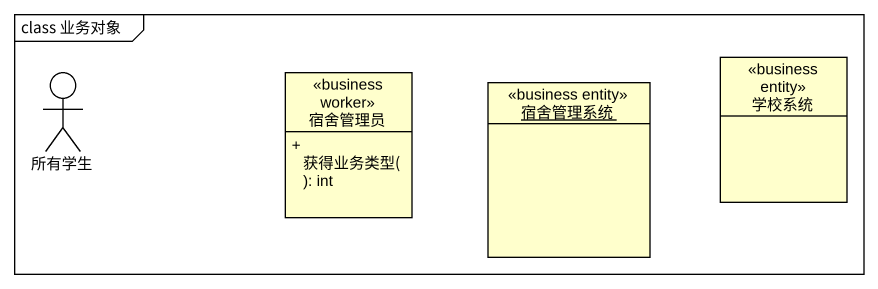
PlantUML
@startuml
mainframe class 业务对象
allowmixing
hide circle
hide empty members
skinparam classAttributeIconSize 0
actor 所有学生
class 宿舍管理员 <<business worker>> {
  + 获得业务类型(): int
}
object 宿舍管理系统 <<business entity>>
class 学校系统 <<business entity>>
@enduml
